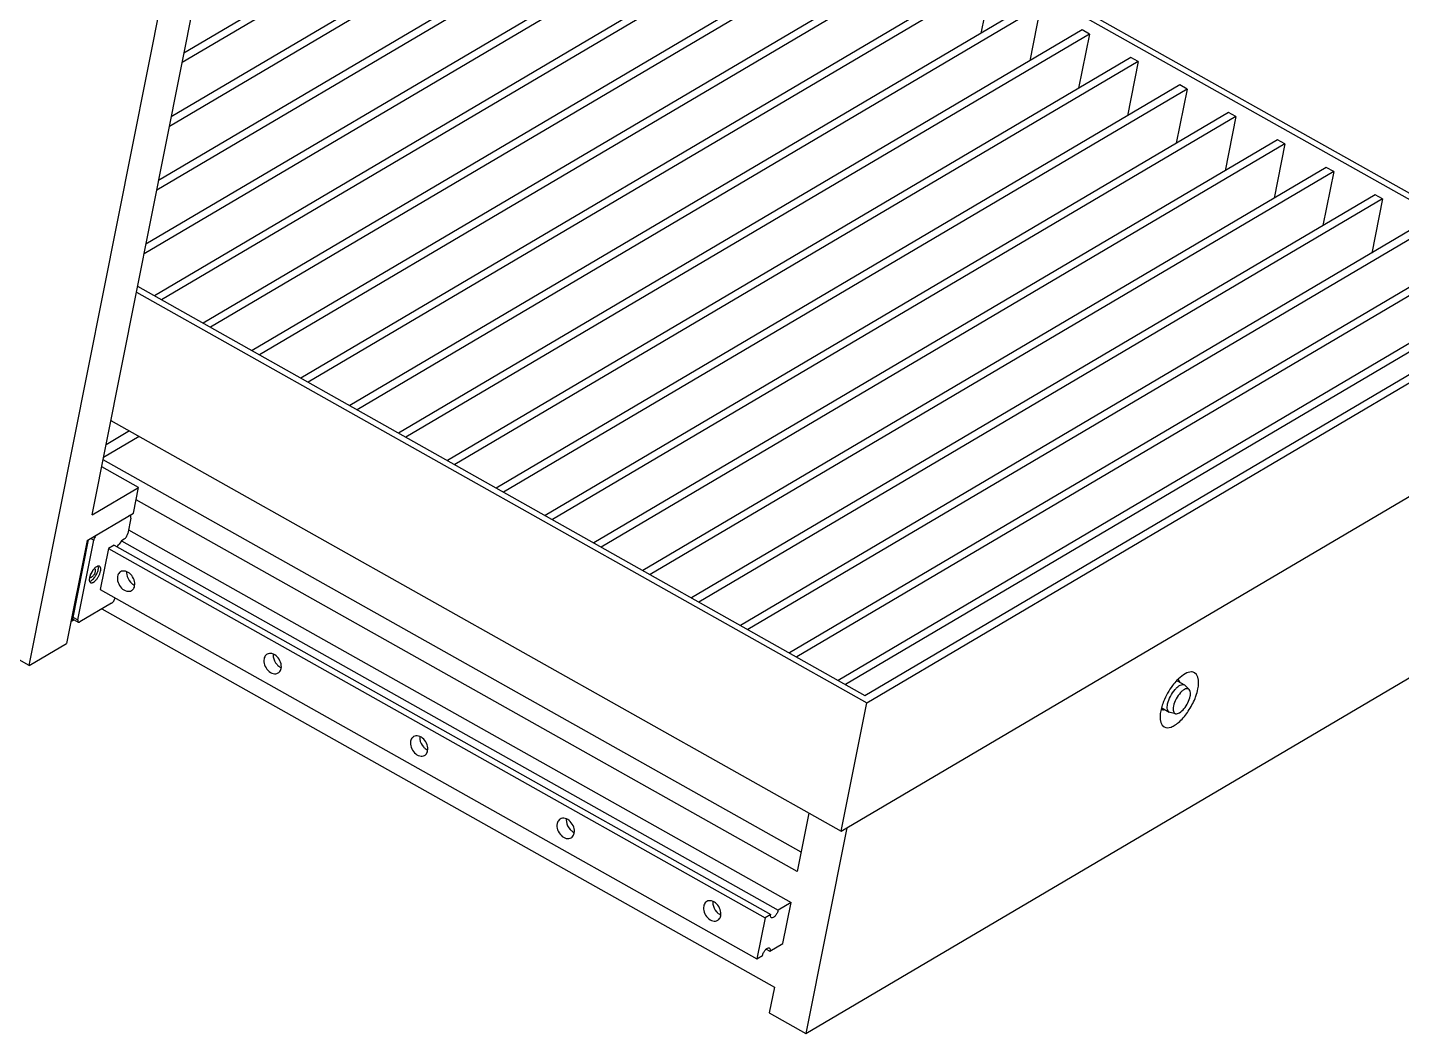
# Model space of a CAD drawing. Header units: inches. Extents: x -8900 to -5053, y -1814 to -15.
# Drawn here: x -8048.2 to -7827.5, y -689.6 to -528 of the extents above; entities that cross this region are included whole.
import ezdxf

# ---------------------------------------------------------------- set-up
doc = ezdxf.new("R2010")
doc.units = ezdxf.units.IN
doc.header["$LTSCALE"] = 2
doc.header["$MEASUREMENT"] = 0
doc.layers.add('02___PRT_ALL_AXES', color=7, linetype='Continuous')

msp = doc.modelspace()

# ---------------------------------------------------------------- linework, layer by layer
at = {"color": 7, "linetype": 'Continuous'}
for p, q in [((-7953.45, -491.09), (-8023.08, -532.14)), ((-7953.75, -492.63), (-8023.38, -533.68)), ((-7799.83, -569.53), (-7933.5, -494.35)), ((-7801.9, -569.4), (-7933.69, -495.28)), ((-8037.84, -606.33), (-8017.31, -503.17)), ((-7924.71, -502.62), (-8029.5, -564.4)), ((-7925.89, -501.96), (-8029.19, -562.86)), ((-7955.79, -502.87), (-8025.42, -543.92)), ((-7955.49, -501.33), (-8025.12, -542.38)), ((-8047.93, -630.48), (-8023.29, -506.69)), ((-7918.05, -506.37), (-8027.84, -571.11)), ((-7950.34, -507.33), (-8027.15, -552.62)), ((-7916.87, -507.03), (-8026.67, -571.77)), ((-7949.16, -508), (-8027.46, -554.16)), ((-7910.2, -510.78), (-8020, -575.52)), ((-7909.02, -511.45), (-8018.82, -576.18)), ((-7902.35, -515.2), (-8012.15, -579.93)), ((-7901.18, -515.86), (-8010.97, -580.6)), ((-7894.51, -519.61), (-8004.3, -584.35)), ((-7893.33, -520.27), (-8003.13, -585.01)), ((-7893.33, -520.27), (-7895.06, -528.98)), ((-7886.66, -524.02), (-7996.46, -588.76)), ((-7885.48, -524.68), (-7995.28, -589.42)), ((-7885.48, -524.68), (-7887.21, -533.39)), ((-7878.81, -528.43), (-7988.61, -593.17)), ((-7877.64, -529.1), (-7987.43, -593.83)), ((-7877.64, -529.1), (-7879.37, -537.8)), ((-7877.64, -529.1), (-7878.81, -528.43)), ((-7870.97, -532.85), (-7980.77, -597.58)), ((-7869.79, -533.51), (-7979.59, -598.25)), ((-7869.79, -533.51), (-7871.52, -542.21)), ((-7869.79, -533.51), (-7870.97, -532.85)), ((-7863.12, -537.26), (-7972.92, -602)), ((-7861.94, -537.92), (-7971.74, -602.66)), ((-7861.94, -537.92), (-7863.68, -546.63)), ((-7861.94, -537.92), (-7863.12, -537.26)), ((-7855.27, -541.67), (-7965.07, -606.41)), ((-7854.1, -542.33), (-7963.9, -607.07)), ((-7854.1, -542.33), (-7855.83, -551.04)), ((-7854.1, -542.33), (-7855.27, -541.67)), ((-7847.43, -546.09), (-7957.23, -610.82)), ((-7846.25, -546.75), (-7956.05, -611.48)), ((-7846.25, -546.75), (-7847.98, -555.45)), ((-7846.25, -546.75), (-7847.43, -546.09)), ((-7839.58, -550.5), (-7949.38, -615.24)), ((-7838.4, -551.16), (-7948.2, -615.9)), ((-7838.4, -551.16), (-7840.14, -559.86)), ((-7838.4, -551.16), (-7839.58, -550.5)), ((-7831.74, -554.91), (-7941.53, -619.65)), ((-7830.56, -555.57), (-7940.36, -620.31)), ((-7830.56, -555.57), (-7832.29, -564.28)), ((-7830.56, -555.57), (-7831.74, -554.91)), ((-7823.89, -559.32), (-7933.69, -624.06)), ((-7822.71, -559.99), (-7932.51, -624.72)), ((-7816.04, -563.74), (-7925.84, -628.47)), ((-7814.87, -564.4), (-7924.66, -629.14)), ((-7808.2, -568.15), (-7917.99, -632.89)), ((-7807.02, -568.81), (-7916.82, -633.55)), ((-7913.69, -635.31), (-7801.9, -569.4)), ((-8030.72, -570.53), (-7913.41, -636.5)), ((-8030.53, -569.6), (-7913.69, -635.31)), ((-7913.41, -636.5), (-7799.83, -569.53)), ((-8034.82, -591.16), (-7917.52, -657.13)), ((-7917.52, -657.13), (-7803.93, -590.16)), ((-8030.26, -593.72), (-8036.01, -597.11)), ((-8031.84, -592.83), (-8035.6, -595.05)), ((-7923.94, -660.51), (-8036.07, -597.45)), ((-8030.37, -601.92), (-8036.3, -598.58)), ((-8037.84, -606.33), (-8030.37, -601.92)), ((-8031.19, -606.05), (-8030.37, -601.92)), ((-7924.56, -663.61), (-8030.76, -603.88)), ((-8038.66, -610.45), (-8031.19, -606.05)), ((-8031.61, -606.84), (-8032.1, -609.32)), ((-8031.79, -606.4), (-8031.69, -606.45)), ((-8031.98, -608.7), (-7925.54, -668.56)), ((-8038.66, -610.45), (-8041.95, -626.96)), ((-8040.92, -622.72), (-8038.46, -610.33)), ((-8040.14, -623.16), (-8037.59, -610.37)), ((-8038.06, -610.1), (-8037.59, -610.37)), ((-8034.32, -611.17), (-8035.22, -611.7)), ((-8034.32, -611.17), (-7928.83, -670.5)), ((-8033.12, -610.46), (-8033.48, -611.02)), ((-8032.68, -610.2), (-8033.12, -610.46)), ((-8033.12, -610.46), (-7927.63, -669.79)), ((-8035.22, -611.7), (-8036.53, -618.3)), ((-8035.22, -611.7), (-7929.73, -671.02)), ((-8047.93, -630.48), (-8071.46, -617.24)), ((-8036.53, -618.3), (-7931.04, -677.63)), ((-8034.73, -620.52), (-8039.81, -623.51)), ((-8036.27, -621.43), (-7928.25, -682.17)), ((-8040.92, -622.72), (-8040.14, -623.16)), ((-8040.84, -623.11), (-8040.06, -623.55)), ((-7923.19, -689.61), (-7811.4, -623.7)), ((-8047.93, -630.48), (-8041.95, -626.96)), ((-7862.35, -633.62), (-7862.25, -633.7)), ((-7861.6, -634.36), (-7862.25, -633.7)), ((-7917.52, -657.13), (-7913.41, -636.5)), ((-7864.68, -638.03), (-7864.81, -637.98)), ((-7863.79, -638.25), (-7864.68, -638.03)), ((-7922.69, -654.22), (-7924.56, -663.61)), ((-7916.62, -656.6), (-7923.19, -689.61)), ((-7925.54, -668.56), (-7927.63, -669.79)), ((-7926.86, -675.16), (-7925.54, -668.56)), ((-7928.83, -670.5), (-7929.73, -671.02)), ((-7929.73, -671.02), (-7931.04, -677.63)), ((-7928.95, -676.39), (-7926.86, -675.16)), ((-7931.04, -677.63), (-7930.14, -677.1)), ((-7929.55, -676.05), (-7928.95, -676.39)), ((-7928.25, -682.17), (-7929.07, -686.3)), ((-7929.07, -686.3), (-7923.19, -689.61))]:
    msp.add_line(p, q, dxfattribs=at)
msp.add_arc((-7863.67, -633.2), 0.527, 51.6485, 60.6147, dxfattribs=at)
for points, knots in [([(-8031.69, -606.45), (-8031.72, -606.43), (-8031.79, -606.43), (-8031.87, -606.45), (-8031.91, -606.47), (-8031.94, -606.49)], [0, 0, 0, 0, 0.430638, 0.694619, 1, 1, 1, 1]), ([(-8031.61, -606.84), (-8031.6, -606.8), (-8031.59, -606.72), (-8031.6, -606.62), (-8031.61, -606.55), (-8031.64, -606.49), (-8031.68, -606.46), (-8031.69, -606.45)], [0, 0, 0, 0, 0.323342, 0.531875, 0.710455, 0.863125, 1, 1, 1, 1]), ([(-8037.02, -609.48), (-8037.09, -609.52), (-8037.22, -609.64), (-8037.38, -609.85), (-8037.51, -610.1), (-8037.57, -610.28), (-8037.59, -610.37)], [0, 0, 0, 0, 0.21762, 0.477415, 0.749284, 1, 1, 1, 1]), ([(-8033.89, -611.41), (-8033.81, -611.38), (-8033.66, -611.26), (-8033.54, -611.11), (-8033.48, -611.02)], [0, 0, 0, 0, 0.443055, 1, 1, 1, 1]), ([(-8032.68, -610.2), (-8032.61, -610.16), (-8032.48, -610.05), (-8032.31, -609.83), (-8032.18, -609.58), (-8032.12, -609.41), (-8032.1, -609.32)], [0, 0, 0, 0, 0.21762, 0.477415, 0.749284, 1, 1, 1, 1]), ([(-8034.73, -620.52), (-8034.66, -620.48), (-8034.53, -620.36), (-8034.37, -620.15), (-8034.23, -619.9), (-8034.18, -619.72), (-8034.16, -619.63)], [0, 0, 0, 0, 0.21762, 0.477415, 0.749284, 1, 1, 1, 1]), ([(-8040.84, -623.11), (-8040.86, -623.09), (-8040.92, -623.04), (-8040.95, -622.89), (-8040.93, -622.78), (-8040.92, -622.72)], [0, 0, 0, 0, 0.185296, 0.533148, 1, 1, 1, 1]), ([(-8040.14, -623.16), (-8040.14, -623.2), (-8040.15, -623.28), (-8040.15, -623.38), (-8040.13, -623.45), (-8040.1, -623.51), (-8040.07, -623.54), (-8040.06, -623.55)], [0, 0, 0, 0, 0.323342, 0.531875, 0.710455, 0.863125, 1, 1, 1, 1]), ([(-8040.06, -623.55), (-8040.02, -623.56), (-8039.96, -623.57), (-8039.88, -623.55), (-8039.83, -623.53), (-8039.81, -623.51)], [0, 0, 0, 0, 0.430638, 0.694619, 1, 1, 1, 1]), ([(-7863.17, -633.01), (-7863.19, -632.97), (-7863.24, -632.89), (-7863.31, -632.82), (-7863.34, -632.79)], [0, 0, 0, 0, 0.517883, 1, 1, 1, 1]), ([(-7863.1, -633.21), (-7863.1, -633.19), (-7863.12, -633.12), (-7863.15, -633.06), (-7863.17, -633.01)], [0, 0, 0, 0, 0.262502, 1, 1, 1, 1]), ([(-7865.07, -636.68), (-7864.99, -636.26), (-7864.67, -635.43), (-7864.07, -634.52), (-7863.49, -633.95), (-7863.01, -633.61), (-7862.55, -633.51), (-7862.35, -633.62)], [0, 0, 0, 0, 0.292973, 0.598121, 0.732563, 0.845195, 1, 1, 1, 1]), ([(-7861.6, -634.36), (-7861.66, -634.29), (-7861.87, -634.19), (-7862.23, -634.27), (-7862.61, -634.49), (-7863.17, -635), (-7863.75, -635.85), (-7864.06, -636.63), (-7864.14, -637.04)], [0, 0, 0, 0, 0.069501, 0.152032, 0.259463, 0.391594, 0.700104, 1, 1, 1, 1]), ([(-7863.79, -638.25), (-7863.58, -638.3), (-7863.02, -638.08), (-7862.38, -637.43), (-7861.79, -636.52), (-7861.52, -635.81), (-7861.45, -635.45)], [0, 0, 0, 0, 0.165991, 0.416871, 0.71592, 1, 1, 1, 1]), ([(-7861.45, -635.45), (-7861.43, -635.33), (-7861.38, -634.97), (-7861.42, -634.54), (-7861.6, -634.36)], [0, 0, 0, 0, 0.318357, 1, 1, 1, 1]), ([(-7866.1, -637.54), (-7866.05, -637.57), (-7865.93, -637.61), (-7865.8, -637.61), (-7865.74, -637.6)], [0, 0, 0, 0, 0.478983, 1, 1, 1, 1]), ([(-7865.74, -637.6), (-7865.72, -637.6), (-7865.66, -637.59), (-7865.6, -637.58), (-7865.55, -637.57)], [0, 0, 0, 0, 0.23921, 1, 1, 1, 1]), ([(-7864.99, -637.8), (-7865.03, -637.74), (-7865.17, -637.38), (-7865.13, -636.98), (-7865.07, -636.68)], [0, 0, 0, 0, 0.197952, 1, 1, 1, 1]), ([(-7864.14, -637.04), (-7864.17, -637.19), (-7864.2, -637.46), (-7864.17, -637.84), (-7864.04, -638.13), (-7863.87, -638.23), (-7863.79, -638.25)], [0, 0, 0, 0, 0.331234, 0.601536, 0.814034, 1, 1, 1, 1]), ([(-7928.72, -671.02), (-7928.75, -671), (-7928.88, -670.86), (-7928.86, -670.64), (-7928.83, -670.5)], [0, 0, 0, 0, 0.187679, 1, 1, 1, 1]), ([(-7927.63, -669.79), (-7927.67, -669.96), (-7927.8, -670.29), (-7928.08, -670.71), (-7928.37, -671), (-7928.64, -671.06), (-7928.72, -671.02)], [0, 0, 0, 0, 0.293275, 0.598805, 0.845017, 1, 1, 1, 1]), ([(-7930.14, -677.1), (-7930.11, -676.93), (-7929.98, -676.6), (-7929.7, -676.18), (-7929.41, -675.89), (-7929.14, -675.83), (-7929.06, -675.87)], [0, 0, 0, 0, 0.293275, 0.598805, 0.845017, 1, 1, 1, 1]), ([(-7929.06, -675.87), (-7929.03, -675.89), (-7928.89, -676.03), (-7928.92, -676.25), (-7928.95, -676.39)], [0, 0, 0, 0, 0.187679, 1, 1, 1, 1])]:
    msp.add_open_spline(points, degree=3, knots=knots, dxfattribs=at)
msp.add_open_spline([(-7864.81, -637.98), (-7864.88, -637.94), (-7864.94, -637.88), (-7864.99, -637.8)], degree=3, dxfattribs=at)
at = {"layer": '02___PRT_ALL_AXES', "color": 7, "linetype": 'Continuous'}
for p, q in [((-8038.46, -610.33), (-8041.04, -623.34)), ((-8041.21, -623.24), (-8041.04, -623.34)), ((-8041.04, -623.34), (-8040.74, -623.16)), ((-7863.53, -632.96), (-7862.35, -633.62)), ((-7865.98, -637.32), (-7864.81, -637.98))]:
    msp.add_line(p, q, dxfattribs=at)
for centre, radius, start, end in [((-8035.52, -616.81), 2.71, 137.9077, 140.0537), ((-7863.77, -633.38), 0.481, 60.6219, 68.5409), ((-7855.39, -640.41), 11.12, 143.046, 158.1994), ((-7858.89, -639.24), 7.43, 164.9866, 168.6863), ((-7865.75, -636.9), 0.479, 233.6109, 240.6037), ((-7856.34, -640.02), 10.1, 158.231, 159.128)]:
    msp.add_arc(centre, radius, start, end, dxfattribs=at)
for points, knots in [([(-8037.6, -615.07), (-8037.74, -615.24), (-8037.98, -615.59), (-8038.15, -615.99), (-8038.21, -616.19)], [0, 0, 0, 0, 0.503088, 1, 1, 1, 1]), ([(-8038.11, -615.93), (-8038.02, -615.83), (-8037.86, -615.61), (-8037.75, -615.35), (-8037.72, -615.22)], [0, 0, 0, 0, 0.499653, 1, 1, 1, 1]), ([(-8038.01, -616.9), (-8037.92, -616.85), (-8037.74, -616.71), (-8037.41, -616.35), (-8037.14, -615.91), (-8036.94, -615.44), (-8036.85, -615.1), (-8036.82, -614.81), (-8036.85, -614.62), (-8036.87, -614.55)], [0, 0, 0, 0, 0.112095, 0.24246, 0.530256, 0.671805, 0.800929, 0.91136, 1, 1, 1, 1]), ([(-8037.88, -616.28), (-8037.83, -616.25), (-8037.73, -616.16), (-8037.59, -616.01), (-8037.47, -615.82), (-8037.37, -615.61), (-8037.31, -615.41), (-8037.29, -615.26), (-8037.3, -615.15), (-8037.32, -615.07), (-8037.36, -615.02), (-8037.39, -615.01)], [0, 0, 0, 0, 0.121491, 0.264537, 0.419165, 0.573415, 0.715397, 0.835305, 0.885306, 0.928649, 1, 1, 1, 1]), ([(-8037.61, -617.12), (-8037.51, -617.06), (-8037.3, -616.89), (-8037.03, -616.57), (-8036.78, -616.19), (-8036.59, -615.79), (-8036.47, -615.39), (-8036.43, -615.08), (-8036.45, -614.86), (-8036.49, -614.74), (-8036.55, -614.64), (-8036.6, -614.59), (-8036.63, -614.57)], [0, 0, 0, 0, 0.12138, 0.264306, 0.418797, 0.572907, 0.714754, 0.834541, 0.884486, 0.927783, 0.965527, 1, 1, 1, 1]), ([(-8037.12, -614.64), (-8037.19, -614.69), (-8037.34, -614.79), (-8037.47, -614.92), (-8037.53, -614.99)], [0, 0, 0, 0, 0.466239, 1, 1, 1, 1]), ([(-8037.39, -615.01), (-8037.41, -615), (-8037.46, -614.98), (-8037.51, -614.99), (-8037.53, -615)], [0, 0, 0, 0, 0.465509, 1, 1, 1, 1]), ([(-8036.63, -614.57), (-8036.66, -614.56), (-8036.74, -614.53), (-8036.86, -614.53), (-8036.99, -614.57), (-8037.08, -614.62), (-8037.12, -614.64)], [0, 0, 0, 0, 0.206662, 0.434044, 0.69639, 1, 1, 1, 1]), ([(-8033.28, -615.45), (-8033.34, -615.49), (-8033.58, -615.67), (-8033.72, -615.97), (-8033.76, -616.19)], [0, 0, 0, 0, 0.238826, 1, 1, 1, 1]), ([(-8031.01, -617.73), (-8030.95, -617.41), (-8031.04, -616.7), (-8031.58, -615.83), (-8032.39, -615.28), (-8033.05, -615.32), (-8033.28, -615.45)], [0, 0, 0, 0, 0.257907, 0.537, 0.790578, 1, 1, 1, 1]), ([(-8032.29, -615.44), (-8032.3, -615.58), (-8032.29, -616.19), (-8031.99, -616.78), (-8031.68, -617.12)], [0, 0, 0, 0, 0.236654, 1, 1, 1, 1]), ([(-8038.21, -616.19), (-8038.24, -616.31), (-8038.29, -616.52), (-8038.31, -616.77), (-8038.27, -616.95), (-8038.24, -617.05), (-8038.18, -617.13), (-8038.13, -617.17), (-8038.1, -617.19)], [0, 0, 0, 0, 0.329549, 0.605567, 0.721668, 0.823951, 0.915141, 1, 1, 1, 1]), ([(-8038.26, -617), (-8038.24, -616.99), (-8038.15, -616.97), (-8038.07, -616.93), (-8038.01, -616.9)], [0, 0, 0, 0, 0.225763, 1, 1, 1, 1]), ([(-8038.21, -616.2), (-8038.2, -616.22), (-8038.19, -616.27), (-8038.15, -616.3), (-8038.13, -616.31)], [0, 0, 0, 0, 0.535757, 1, 1, 1, 1]), ([(-8038.13, -616.31), (-8038.1, -616.33), (-8038.03, -616.34), (-8037.95, -616.31), (-8037.91, -616.29), (-8037.88, -616.28)], [0, 0, 0, 0, 0.430638, 0.694619, 1, 1, 1, 1]), ([(-8038.1, -617.19), (-8038.07, -617.21), (-8038, -617.23), (-8037.88, -617.23), (-8037.75, -617.19), (-8037.66, -617.14), (-8037.61, -617.12)], [0, 0, 0, 0, 0.206662, 0.434044, 0.69639, 1, 1, 1, 1]), ([(-8033.76, -616.19), (-8033.82, -616.51), (-8033.73, -617.22), (-8033.19, -618.09), (-8032.38, -618.64), (-8031.73, -618.6), (-8031.5, -618.47)], [0, 0, 0, 0, 0.257907, 0.537, 0.790578, 1, 1, 1, 1]), ([(-8031.68, -617.12), (-8031.63, -617.17), (-8031.44, -617.37), (-8031.2, -617.53), (-8031.01, -617.61)], [0, 0, 0, 0, 0.26171, 1, 1, 1, 1]), ([(-8031.5, -618.47), (-8031.44, -618.43), (-8031.2, -618.25), (-8031.06, -617.96), (-8031.01, -617.73)], [0, 0, 0, 0, 0.238826, 1, 1, 1, 1]), ([(-8009.74, -628.69), (-8009.8, -628.73), (-8010.04, -628.91), (-8010.18, -629.2), (-8010.22, -629.43)], [0, 0, 0, 0, 0.238826, 1, 1, 1, 1]), ([(-8007.47, -630.97), (-8007.41, -630.65), (-8007.5, -629.94), (-8008.04, -629.07), (-8008.85, -628.52), (-8009.51, -628.56), (-8009.74, -628.69)], [0, 0, 0, 0, 0.257907, 0.537, 0.790578, 1, 1, 1, 1]), ([(-8008.75, -628.68), (-8008.76, -628.82), (-8008.75, -629.43), (-8008.46, -630.02), (-8008.14, -630.36)], [0, 0, 0, 0, 0.236654, 1, 1, 1, 1]), ([(-8010.22, -629.43), (-8010.28, -629.75), (-8010.2, -630.46), (-8009.65, -631.33), (-8008.84, -631.88), (-8008.19, -631.84), (-8007.96, -631.71)], [0, 0, 0, 0, 0.257907, 0.537, 0.790578, 1, 1, 1, 1]), ([(-8008.14, -630.36), (-8008.09, -630.41), (-8007.9, -630.61), (-8007.66, -630.76), (-8007.47, -630.84)], [0, 0, 0, 0, 0.26171, 1, 1, 1, 1]), ([(-8007.96, -631.71), (-8007.9, -631.67), (-8007.66, -631.49), (-8007.52, -631.19), (-8007.47, -630.97)], [0, 0, 0, 0, 0.238826, 1, 1, 1, 1]), ([(-7863.33, -632.64), (-7863.41, -632.72), (-7863.75, -633.06), (-7864.06, -633.43), (-7864.28, -633.72)], [0, 0, 0, 0, 0.238363, 1, 1, 1, 1]), ([(-7860.74, -631.67), (-7860.89, -631.58), (-7861.43, -631.47), (-7862.38, -631.83), (-7863, -632.33), (-7863.33, -632.64)], [0, 0, 0, 0, 0.183282, 0.531018, 1, 1, 1, 1]), ([(-7860.2, -634.26), (-7860.14, -633.96), (-7860.01, -633.11), (-7860.21, -631.96), (-7860.74, -631.67)], [0, 0, 0, 0, 0.333171, 1, 1, 1, 1]), ([(-7860.67, -635.81), (-7860.62, -635.68), (-7860.43, -635.17), (-7860.28, -634.65), (-7860.2, -634.26)], [0, 0, 0, 0, 0.262579, 1, 1, 1, 1]), ([(-7866.18, -637.79), (-7866.24, -638.08), (-7866.36, -638.94), (-7866.17, -640.09), (-7865.64, -640.38)], [0, 0, 0, 0, 0.333171, 1, 1, 1, 1]), ([(-7865.64, -640.38), (-7865.32, -640.56), (-7864.6, -640.49), (-7863.8, -640.04), (-7862.79, -639.24), (-7861.66, -637.83), (-7860.96, -636.52), (-7860.67, -635.81)], [0, 0, 0, 0, 0.153526, 0.259049, 0.384959, 0.682169, 1, 1, 1, 1]), ([(-7986.2, -641.93), (-7986.26, -641.97), (-7986.5, -642.15), (-7986.64, -642.44), (-7986.68, -642.66)], [0, 0, 0, 0, 0.238826, 1, 1, 1, 1]), ([(-7983.94, -644.21), (-7983.87, -643.89), (-7983.96, -643.18), (-7984.5, -642.31), (-7985.31, -641.75), (-7985.97, -641.79), (-7986.2, -641.93)], [0, 0, 0, 0, 0.257907, 0.537, 0.790578, 1, 1, 1, 1]), ([(-7985.21, -641.91), (-7985.22, -642.06), (-7985.21, -642.67), (-7984.92, -643.25), (-7984.6, -643.59)], [0, 0, 0, 0, 0.236654, 1, 1, 1, 1]), ([(-7986.68, -642.66), (-7986.75, -642.99), (-7986.66, -643.7), (-7986.11, -644.56), (-7985.3, -645.12), (-7984.65, -645.08), (-7984.42, -644.94)], [0, 0, 0, 0, 0.257907, 0.537, 0.790578, 1, 1, 1, 1]), ([(-7984.6, -643.59), (-7984.56, -643.65), (-7984.36, -643.84), (-7984.12, -644), (-7983.93, -644.08)], [0, 0, 0, 0, 0.26171, 1, 1, 1, 1]), ([(-7984.42, -644.94), (-7984.36, -644.91), (-7984.12, -644.73), (-7983.98, -644.43), (-7983.94, -644.21)], [0, 0, 0, 0, 0.238826, 1, 1, 1, 1]), ([(-7962.66, -655.17), (-7962.72, -655.2), (-7962.96, -655.39), (-7963.1, -655.68), (-7963.14, -655.9)], [0, 0, 0, 0, 0.238826, 1, 1, 1, 1]), ([(-7960.4, -657.45), (-7960.33, -657.13), (-7960.42, -656.41), (-7960.96, -655.55), (-7961.77, -654.99), (-7962.43, -655.03), (-7962.66, -655.17)], [0, 0, 0, 0, 0.257907, 0.537, 0.790578, 1, 1, 1, 1]), ([(-7961.67, -655.15), (-7961.68, -655.29), (-7961.67, -655.9), (-7961.38, -656.49), (-7961.07, -656.83)], [0, 0, 0, 0, 0.236654, 1, 1, 1, 1]), ([(-7963.14, -655.9), (-7963.21, -656.22), (-7963.12, -656.94), (-7962.57, -657.8), (-7961.76, -658.36), (-7961.11, -658.32), (-7960.88, -658.18)], [0, 0, 0, 0, 0.257907, 0.537, 0.790578, 1, 1, 1, 1]), ([(-7961.07, -656.83), (-7961.02, -656.89), (-7960.82, -657.08), (-7960.58, -657.24), (-7960.39, -657.32)], [0, 0, 0, 0, 0.26171, 1, 1, 1, 1]), ([(-7960.88, -658.18), (-7960.82, -658.15), (-7960.58, -657.96), (-7960.44, -657.67), (-7960.4, -657.45)], [0, 0, 0, 0, 0.238826, 1, 1, 1, 1]), ([(-7939.12, -668.41), (-7939.18, -668.44), (-7939.42, -668.62), (-7939.56, -668.92), (-7939.6, -669.14)], [0, 0, 0, 0, 0.238826, 1, 1, 1, 1]), ([(-7936.86, -670.69), (-7936.79, -670.37), (-7936.88, -669.65), (-7937.43, -668.79), (-7938.24, -668.23), (-7938.89, -668.27), (-7939.12, -668.41)], [0, 0, 0, 0, 0.257907, 0.537, 0.790578, 1, 1, 1, 1]), ([(-7938.13, -668.39), (-7938.14, -668.53), (-7938.13, -669.14), (-7937.84, -669.73), (-7937.53, -670.07)], [0, 0, 0, 0, 0.236654, 1, 1, 1, 1]), ([(-7939.6, -669.14), (-7939.67, -669.46), (-7939.58, -670.17), (-7939.03, -671.04), (-7938.23, -671.6), (-7937.57, -671.56), (-7937.34, -671.42)], [0, 0, 0, 0, 0.257907, 0.537, 0.790578, 1, 1, 1, 1]), ([(-7937.53, -670.07), (-7937.48, -670.12), (-7937.28, -670.32), (-7937.04, -670.48), (-7936.85, -670.56)], [0, 0, 0, 0, 0.26171, 1, 1, 1, 1]), ([(-7937.34, -671.42), (-7937.28, -671.38), (-7937.04, -671.2), (-7936.9, -670.91), (-7936.86, -670.69)], [0, 0, 0, 0, 0.238826, 1, 1, 1, 1])]:
    msp.add_open_spline(points, degree=3, knots=knots, dxfattribs=at)
msp.add_open_spline([(-7865.78, -636.42), (-7865.89, -636.72), (-7865.99, -637.02), (-7866.07, -637.32)], degree=3, dxfattribs=at)

doc.saveas('drawing.dxf')
